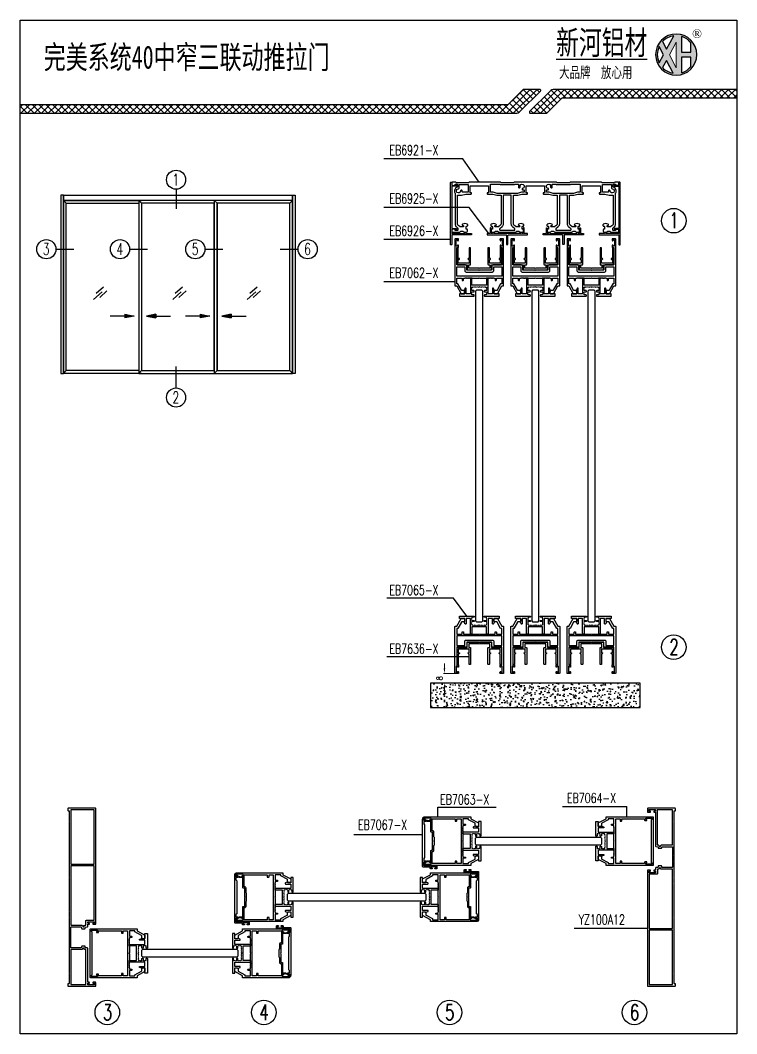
# Model space of a CAD drawing. Header units: millimetres. Extents: x 4423 to 13326, y -1516 to 5738.
# Drawn here: x 8258 to 8846, y 3091 to 3923 of the extents above; entities that cross this region are included whole.
import ezdxf

# ---------------------------------------------------------------- set-up
doc = ezdxf.new("R2010")
doc.units = ezdxf.units.MM
doc.header["$LTSCALE"] = 0.5
for name, color, linetype in [('墙体', 2, 'Continuous'), ('玻璃', 4, 'Continuous'), ('铝型材', 1, 'Continuous')]:
    doc.layers.add(name, color=color, linetype=linetype)
doc.styles.add('CTXT', font='romand.shx', dxfattribs={"width": 0.7, "height": 5})
doc.styles.add('宋体', font='', dxfattribs={"height": 3})
doc.styles.add('汇总标注', font='romand.shx', dxfattribs={"width": 0.7, "height": 5})
doc.styles.get('宋体').set_extended_font_data('SimSun')
doc.dimstyles.new('1汇总比例', dxfattribs={"dimscale": 0, "dimtxt": 5, "dimasz": 4, "dimexe": 0.7, "dimexo": 0.625, "dimgap": 1.5, "dimtad": 1, "dimzin": 9, "dimdsep": 46, "dimtxsty": '汇总标注', "dimcen": 0, "dimclrd": 3, "dimclre": 3, "dimclrt": 2, "dimadec": 1, "dimazin": 2, "dimtfac": 1, "dimtofl": 0, "dimtmove": 0, "dimatfit": 3, "dimfxl": 0, "dimtolj": 1, "dimlwd": 13, "dimlwe": 13, "dimarcsym": 0})
pattern_1 = [(45, (6383.543, 1842.4368), (-2.80633, 2.80633), []), (135, (6383.543, 1842.4368), (-2.80633, -2.80633), [])]

# ---------------------------------------------------------------- blocks, each defined once
blk = doc.blocks.new('*D245')
at = {"layer": 'Defpoints', "color": 0, "ltscale": 0.4, "transparency": 16777216}
for p in [(8616.09, 3386.77), (8605.99, 3378.77), (8616.09, 3378.77)]:
    blk.add_point(p, dxfattribs=at)
at = {"layer": '铝型材', "color": 3, "lineweight": 13, "ltscale": 0.4, "transparency": 16777216}
for p, q in [((8605.99, 3390.77), (8605.99, 3394.77)), ((8615.47, 3386.77), (8605.29, 3386.77)), ((8615.47, 3378.77), (8605.29, 3378.77)), ((8605.99, 3374.77), (8605.99, 3370.77))]:
    blk.add_line(p, q, dxfattribs=at)
at = {"layer": '铝型材', "color": 3, "ltscale": 0.4, "transparency": 16777216}
for points in [[(8605.32, 3390.77), (8606.65, 3390.77), (8605.99, 3386.77)], [(8605.32, 3374.77), (8606.65, 3374.77), (8605.99, 3378.77)]]:
    blk.add_solid(points, dxfattribs=at)
at = {"layer": '铝型材', "color": 2, "ltscale": 0.4, "transparency": 16777216, "insert": (8601.99, 3382.77), "char_height": 5, "attachment_point": 5, "rotation": 90, "style": '汇总标注'}
blk.add_mtext('\\A1;8', dxfattribs=at)
blk = doc.blocks.new('EB6921-X', base_point=(76.42, 47.59))
at = {"layer": '铝型材', "ltscale": 0.4}
for points in [[(40.12, 8.59), (40.12, 7.59, 0.414213), (41.12, 6.59), (42.41, 6.59, 0.213422), (43.15, 6.92, -0.447214), (46.14, 6.92, 0.213422), (46.88, 6.59), (59.96, 6.59, 0.213423), (60.7, 6.92, -0.447214), (63.68, 6.92, 0.213422), (64.43, 6.59), (65.72, 6.59, 0.414213), (66.72, 7.59), (66.72, 8.59, 0.414214), (66.22, 9.09), (65.67, 9.09), (65.67, 11.19, -0.414214), (66.17, 11.69), (66.42, 11.69, 0.414214), (66.92, 12.19), (66.92, 12.81, 0.293253), (66.63, 13.26, 0.218998), (62.7, 13.26, 0.623882), (62.68, 12.36), (63.31, 12.03, -0.785675), (63.08, 11.09), (60.78, 11.09, -0.176328), (60.45, 11.21), (58.88, 12.53, -0.221695), (58.52, 13.29), (58.52, 36.99), (61.94, 36.99), (65.32, 37.99), (69.72, 37.99, 0.414214), (69.92, 38.19), (69.92, 38.79, 0.414214), (69.72, 38.99), (69.02, 38.99, -0.414214), (68.82, 39.19), (68.82, 44.39, -0.414214), (69.02, 44.59), (76.22, 44.59), (76.42, 44.79), (76.62, 44.59), (83.82, 44.59, -0.414214), (84.02, 44.39), (84.02, 39.19, -0.414214), (83.82, 38.99), (83.12, 38.99, 0.414214), (82.92, 38.79), (82.92, 38.19, 0.414214), (83.12, 37.99), (87.52, 37.99), (90.9, 36.99), (94.32, 36.99), (94.32, 13.29, -0.221695), (93.96, 12.53), (92.38, 11.21, -0.176328), (92.06, 11.09), (89.76, 11.09, -0.785675), (89.53, 12.03), (90.16, 12.36, 0.623882), (90.14, 13.26, 0.218998), (86.21, 13.26, 0.293253), (85.92, 12.81), (85.92, 12.19, 0.414214), (86.42, 11.69), (86.67, 11.69, -0.414214), (87.17, 11.19), (87.17, 9.09), (86.62, 9.09, 0.414214), (86.12, 8.59), (86.12, 7.59, 0.414213), (87.12, 6.59), (88.41, 6.59, 0.213422), (89.15, 6.92, -0.447214), (92.14, 6.92, 0.213423), (92.88, 6.59), (105.96, 6.59, 0.213422), (106.7, 6.92, -0.447214), (109.68, 6.92, 0.213422), (110.43, 6.59), (111.72, 6.59, 0.414213), (112.72, 7.59), (112.72, 8.59, 0.414214), (112.22, 9.09), (111.67, 9.09), (111.67, 11.19, -0.414214), (112.17, 11.69), (112.42, 11.69, 0.414214), (112.92, 12.19), (112.92, 12.81, 0.293253), (112.63, 13.26, 0.218998), (108.7, 13.26, 0.623882), (108.68, 12.36), (109.31, 12.03, -0.785675), (109.08, 11.09), (106.78, 11.09, -0.176328), (106.45, 11.21), (104.88, 12.53, -0.221695), (104.52, 13.29), (104.52, 36.99), (107.94, 36.99), (111.32, 37.99), (115.72, 37.99, 0.414214), (115.92, 38.19), (115.92, 38.79, 0.414214), (115.72, 38.99), (115.02, 38.99, -0.414214), (114.82, 39.19), (114.82, 44.39, -0.414214), (115.02, 44.59), (122.22, 44.59), (122.42, 44.79), (122.62, 44.59), (129.82, 44.59, -0.414214), (130.02, 44.39), (130.02, 39.19, -0.414214), (129.82, 38.99), (129.12, 38.99, 0.414214), (128.92, 38.79), (128.92, 38.19, 0.414214), (129.12, 37.99), (133.52, 37.99), (136.9, 36.99), (140.32, 36.99), (140.32, 13.29, -0.221695), (139.96, 12.53), (138.38, 11.21, -0.176328), (138.06, 11.09), (135.76, 11.09, -0.785675), (135.53, 12.03), (136.16, 12.36, 0.623882), (136.14, 13.26, 0.218998), (132.21, 13.26, 0.293253), (131.92, 12.81), (131.92, 12.19, 0.414214), (132.42, 11.69), (132.67, 11.69, -0.414214), (133.17, 11.19), (133.17, 9.09), (132.62, 9.09, 0.414214), (132.12, 8.59), (132.12, 7.59, 0.414213), (133.12, 6.59), (134.41, 6.59, 0.213422), (135.15, 6.92, -0.447214), (138.14, 6.92, 0.213422), (138.88, 6.59), (143.92, 6.59, 0.414214), (144.92, 7.59), (144.92, 8.59, 0.414214), (144.42, 9.09), (142.62, 9.09, 0.414214), (142.32, 8.79), (142.32, 8.39, -0.414214), (142.02, 8.09), (140.42, 8.09, -0.414213), (140.12, 8.39), (140.12, 10.05), (141.25, 11, 0.221695), (142.32, 13.29), (142.32, 38.72, -0.134132), (142.36, 38.88, 0.476687), (140.57, 43.68, -0.321968), (140.37, 43.97), (140.37, 45.79, -0.414213), (140.67, 46.09), (142.02, 46.09, -0.414214), (142.32, 45.79), (142.32, 45.39, 0.414214), (142.62, 45.09), (144.42, 45.09, 0.414214), (144.92, 45.59), (144.92, 47.29, 0.414214), (144.62, 47.59), (141.72, 47.59), (141.47, 47.29), (130.97, 47.29), (130.72, 47.59), (104.92, 47.59), (104.67, 47.29), (94.17, 47.29), (93.92, 47.59), (76.42, 47.59), (58.92, 47.59), (58.67, 47.29), (48.17, 47.29), (47.92, 47.59), (22.12, 47.59), (21.87, 47.29), (11.37, 47.29), (11.12, 47.59), (8.22, 47.59, 0.414214), (7.92, 47.29), (7.92, 45.59, 0.414214), (8.42, 45.09), (10.22, 45.09, 0.414214), (10.52, 45.39), (10.52, 45.79, -0.414214), (10.82, 46.09), (12.17, 46.09, -0.414213), (12.47, 45.79), (12.47, 43.97, -0.321968), (12.27, 43.68, 0.476687), (10.48, 38.88, -0.134132), (10.52, 38.72), (10.52, 13.29, 0.221695), (11.59, 11), (12.72, 10.05), (12.72, 8.39, -0.414213), (12.42, 8.09), (10.82, 8.09, -0.414214), (10.52, 8.39), (10.52, 8.79, 0.414214), (10.22, 9.09), (8.42, 9.09, 0.414214), (7.92, 8.59), (7.92, 7.59, 0.414214), (8.92, 6.59), (13.96, 6.59, 0.213422), (14.7, 6.92, -0.447214), (17.68, 6.92, 0.213422), (18.43, 6.59), (19.72, 6.59, 0.414213), (20.72, 7.59), (20.72, 8.59, 0.414214), (20.22, 9.09), (19.67, 9.09), (19.67, 11.19, -0.414214), (20.17, 11.69), (20.42, 11.69, 0.414214), (20.92, 12.19), (20.92, 12.81, 0.293253), (20.63, 13.26, 0.218998), (16.7, 13.26, 0.623882), (16.68, 12.36), (17.31, 12.03, -0.785675), (17.08, 11.09), (14.78, 11.09, -0.176328), (14.45, 11.21), (12.88, 12.53, -0.221695), (12.52, 13.29), (12.52, 36.99), (15.94, 36.99), (19.32, 37.99), (23.72, 37.99, 0.414214), (23.92, 38.19), (23.92, 38.79, 0.414214), (23.72, 38.99), (23.02, 38.99, -0.414214), (22.82, 39.19), (22.82, 44.39, -0.414214), (23.02, 44.59), (30.22, 44.59), (30.42, 44.79), (30.62, 44.59), (37.82, 44.59, -0.414214), (38.02, 44.39), (38.02, 39.19, -0.414214), (37.82, 38.99), (37.12, 38.99, 0.414214), (36.92, 38.79), (36.92, 38.19, 0.414214), (37.12, 37.99), (41.52, 37.99), (44.9, 36.99), (48.32, 36.99), (48.32, 13.29, -0.221695), (47.96, 12.53), (46.38, 11.21, -0.176328), (46.06, 11.09), (43.76, 11.09, -0.785675), (43.53, 12.03), (44.16, 12.36, 0.623882), (44.14, 13.26, 0.218998), (40.21, 13.26, 0.293253), (39.92, 12.81), (39.92, 12.19, 0.414214), (40.42, 11.69), (40.67, 11.69, -0.414214), (41.17, 11.19), (41.17, 9.09), (40.62, 9.09, 0.414214)], [(16.82, 39.49, -0.461866), (16.33, 40.07, 0.056148), (16.36, 40.75, 0.473273), (15.74, 41.2), (15.44, 41.12, 0.350001), (15.07, 40.62, -2.549107), (13.39, 42.3, 0.350001), (13.89, 42.67), (13.95, 42.92, 0.065543), (13.97, 43.05), (13.97, 45.79), (21.32, 45.79), (21.32, 39.49)], [(66.64, 41.48, -0.523991), (67.32, 41.02), (67.32, 39.49), (65.1, 39.49), (61.72, 38.49), (45.12, 38.49), (41.74, 39.49), (39.52, 39.49), (39.52, 46.09), (47.22, 46.09), (47.47, 45.79), (59.37, 45.79), (59.62, 46.09), (62.25, 46.09, -0.523991), (62.71, 45.41, 0.173219), (62.68, 43.36, 0.473273), (63.4, 43.09), (63.67, 43.24, 0.350001), (63.9, 43.82, -2.549107), (65.96, 42.63, 0.350001), (65.57, 42.15), (65.57, 41.84, 0.473273), (66.17, 41.35, 0.04064)], [(90.12, 45.41, -0.523991), (90.59, 46.09), (93.22, 46.09), (93.47, 45.79), (105.37, 45.79), (105.62, 46.09), (113.32, 46.09), (113.32, 39.49), (111.1, 39.49), (107.72, 38.49), (91.12, 38.49), (87.74, 39.49), (85.52, 39.49), (85.52, 41.02, -0.523991), (86.2, 41.48, 0.04064), (86.67, 41.35, 0.473273), (87.27, 41.84), (87.27, 42.15, 0.350001), (86.88, 42.63, -2.549107), (88.94, 43.82, 0.350001), (89.17, 43.24), (89.44, 43.09, 0.473273), (90.16, 43.36, 0.173219)], [(139.45, 42.3, -2.549107), (137.77, 40.62, 0.350001), (137.4, 41.12), (137.1, 41.2, 0.473273), (136.47, 40.75, 0.056148), (136.51, 40.07, -0.461866), (136.01, 39.49), (131.52, 39.49), (131.52, 45.79), (138.87, 45.79), (138.87, 43.05, 0.065543), (138.88, 42.92), (138.95, 42.67, 0.350001)], [(47.42, 8.39), (59.42, 8.39, 0.414214), (59.72, 8.69), (59.72, 9.33, 0.221695), (59.61, 9.56), (57.72, 11.15, -0.221695), (56.72, 13.29), (56.72, 36.69, 0.414214), (56.42, 36.99), (50.42, 36.99, 0.414214), (50.12, 36.69), (50.12, 13.29, -0.221695), (49.12, 11.15), (47.23, 9.56, 0.221695), (47.12, 9.33), (47.12, 8.69, 0.414213)], [(93.42, 8.39), (105.42, 8.39, 0.414213), (105.72, 8.69), (105.72, 9.33, 0.221695), (105.61, 9.56), (103.72, 11.15, -0.221695), (102.72, 13.29), (102.72, 36.69, 0.414214), (102.42, 36.99), (96.42, 36.99, 0.414214), (96.12, 36.69), (96.12, 13.29, -0.221695), (95.12, 11.15), (93.23, 9.56, 0.221695), (93.12, 9.33), (93.12, 8.69, 0.414214)]]:
    blk.add_lwpolyline(points, format="xyb", close=True, dxfattribs=at)
blk = doc.blocks.new('EB6925-X', base_point=(25.52, 10.27))
at = {"layer": '铝型材', "ltscale": 0.4}
blk.add_lwpolyline([(11.57, 14.76), (11.57, 10.27), (9.22, 10.27, 0.414214), (8.92, 9.97), (8.92, 9.47, 0.414214), (9.22, 9.17), (24.47, 9.17, -0.414214), (24.97, 8.67), (24.97, 1.42, 0.414214), (25.27, 1.12), (25.77, 1.12, 0.414214), (26.07, 1.42), (26.07, 8.67, -0.414214), (26.57, 9.17), (41.82, 9.17, 0.414214), (42.12, 9.47), (42.12, 9.97, 0.414214), (41.82, 10.27), (39.47, 10.27), (39.47, 14.76, 0.845764), (38.89, 14.86), (38.64, 14.13, 0.359562), (38.77, 13.78), (38.87, 13.72), (38.87, 10.27), (37.59, 10.27), (37.59, 10.87, 0.414214), (37.29, 11.17), (36.89, 11.17, 0.414214), (36.59, 10.87), (36.59, 10.27), (14.45, 10.27), (14.45, 10.87, 0.414214), (14.15, 11.17), (13.75, 11.17, 0.414214), (13.45, 10.87), (13.45, 10.27), (12.17, 10.27), (12.17, 13.72), (12.27, 13.78, 0.359562), (12.4, 14.13), (12.15, 14.86, 0.845764)], format="xyb", close=True, dxfattribs=at)
blk = doc.blocks.new('EB6926-X', base_point=(27.81, 24.81))
at = {"layer": '铝型材', "ltscale": 0.4}
blk.add_lwpolyline([(57.06, 19.91), (57.36, 20.49, 0.327623), (57.31, 20.84), (57.19, 20.96, -0.198912), (57.1, 21.17), (57.1, 23.41, -0.414214), (57.4, 23.71), (60.49, 23.71, -0.416772), (60.79, 23.41), (60.7, 13.01), (60.2, 13.01, 0.41166), (59.9, 12.71), (59.9, 12.31, 0.416772), (60.2, 12.01), (60.69, 12.01), (60.65, 7.82, 0.414214), (60.95, 7.51), (61.46, 7.51, 0.398502), (61.75, 7.81), (61.89, 23.41, -0.41166), (62.19, 23.71), (69.7, 23.71, 0.414214), (70, 24.01), (70, 24.51, 0.414214), (69.7, 24.81), (19, 24.81, 0.414214), (18.7, 24.51), (18.7, 24.01, 0.414214), (19, 23.71), (21, 23.71, -0.414214), (21.3, 23.41), (21.3, 21.17, -0.198912), (21.21, 20.96), (21.09, 20.84, 0.327623), (21.03, 20.49), (21.33, 19.91, 0.784383), (21.9, 20.05), (21.9, 23.41, -0.414214), (22.2, 23.71), (56.2, 23.71, -0.414214), (56.5, 23.41), (56.5, 20.05, 0.784383)], format="xyb", close=True, dxfattribs=at)
blk = doc.blocks.new('EB7062-X', base_point=(41.11, 27.62))
at = {"layer": '铝型材', "ltscale": 0.4}
for points in [[(25.11, 39.62), (26.01, 40.14), (26.01, 42.06, -0.277421), (26.17, 42.32), (31.51, 45.16), (31.51, 46.02), (36.11, 46.02), (36.11, 41.62), (34.41, 41.62, 0.414214), (34.11, 41.32), (34.11, 40.92, 0.414214), (34.41, 40.62), (36.11, 40.62), (36.11, 39.64, 0.267949), (36.26, 39.38, -0.57735), (36.26, 38.86, 0.57735), (36.26, 38.34, -0.57735), (36.26, 37.82, 0.57735), (36.26, 37.3, -0.57735), (36.26, 36.78, 0.57735), (36.26, 36.26, -0.57735), (36.26, 35.74, 0.57735), (36.26, 35.22, -0.57735), (36.26, 34.7, 0.57735), (36.26, 34.18, -0.57735), (36.26, 33.66, 0.267949), (36.11, 33.4), (36.11, 27.92), (36.41, 27.62), (36.11, 27.32), (36.11, 21.83, 0.267949), (36.26, 21.57, -0.57735), (36.26, 21.05, 0.57735), (36.26, 20.53, -0.57735), (36.26, 20.01, 0.57735), (36.26, 19.49, -0.57735), (36.26, 18.97, 0.57735), (36.26, 18.46, -0.57735), (36.26, 17.94, 0.57735), (36.26, 17.42, -0.57735), (36.26, 16.9, 0.57735), (36.26, 16.38, -0.57735), (36.26, 15.86, 0.267949), (36.11, 15.6), (36.11, 14.62), (34.41, 14.62, 0.414214), (34.11, 14.32), (34.11, 13.92, 0.414214), (34.41, 13.62), (36.11, 13.62), (36.11, 9.22), (31.51, 9.22), (31.51, 10.07), (26.17, 12.91, -0.277421), (26.01, 13.17), (26.01, 15.1), (25.11, 15.62), (23.61, 15.62, 0.414214), (23.31, 15.32), (23.31, 12.62), (29.71, 9.22), (29.71, 7.92, 0.414214), (30.01, 7.62), (68.01, 7.62, 0.414214), (68.31, 7.92), (68.31, 10.32, 0.414214), (68.01, 10.62), (67.5, 10.62, 0.196262), (66.8, 10.33, 0.671875), (67.01, 9.82), (67.51, 9.82), (67.51, 8.72), (62.31, 8.72), (62.31, 9.82), (62.91, 9.82, 0.414214), (63.21, 10.12), (63.21, 10.31, 0.414214), (62.91, 10.61), (61.61, 10.61, 0.414214), (61.31, 10.31), (61.31, 9.22), (46.91, 9.22), (46.91, 16.37, 0.414214), (45.91, 17.37), (43.01, 17.37, -0.414214), (42.71, 17.67), (42.71, 27.32), (42.41, 27.62), (42.71, 27.92), (42.71, 37.87), (45.91, 37.87, 0.414214), (46.91, 38.87), (46.91, 46.02), (61.31, 46.02), (61.31, 44.92, 0.414214), (61.61, 44.62), (62.91, 44.62, 0.414214), (63.21, 44.92), (63.21, 45.12, 0.414214), (62.91, 45.42), (62.31, 45.42), (62.31, 46.52), (67.51, 46.52), (67.51, 45.42), (67.01, 45.42, 0.671875), (66.8, 44.9, 0.196262), (67.5, 44.62), (68.01, 44.62, 0.414214), (68.31, 44.92), (68.31, 47.32, 0.414214), (68.01, 47.62), (30.01, 47.62, 0.414214), (29.71, 47.32), (29.71, 46.02), (23.31, 42.62), (23.31, 39.92, 0.414214), (23.61, 39.62)], [(41.11, 38.47), (41.11, 16.77, 0.414214), (42.11, 15.77), (45.31, 15.77), (45.31, 9.22), (37.61, 9.22), (37.61, 46.02), (45.31, 46.02), (45.31, 39.47), (42.11, 39.47, 0.414214)]]:
    blk.add_lwpolyline(points, format="xyb", close=True, dxfattribs=at)
blk = doc.blocks.new('EB7636-X', base_point=(34.14, 4.78))
at = {"layer": '铝型材', "ltscale": 0.4}
blk.add_lwpolyline([(25.84, 22.68), (25.84, 14.18), (25.24, 14.18, 1), (25.24, 13.38), (25.84, 13.38), (25.84, 10.38), (16.94, 10.38), (16.94, 13.38), (17.54, 13.38, 1), (17.54, 14.18), (16.94, 14.18), (16.94, 22.68, 0.414214), (16.64, 22.98), (16.24, 22.98, 0.414214), (15.94, 22.68), (15.94, 9.28, 0.414214), (16.24, 8.98), (24.09, 8.98), (24.09, 5.08, 0.414214), (24.39, 4.78), (43.89, 4.78, 0.414214), (44.19, 5.08), (44.19, 8.98), (52.04, 8.98, 0.414214), (52.34, 9.28), (52.34, 22.68, 0.414214), (52.04, 22.98), (51.64, 22.98, 0.414214), (51.34, 22.68), (51.34, 14.18), (50.74, 14.18, 1), (50.74, 13.38), (51.34, 13.38), (51.34, 10.38), (42.44, 10.38), (42.44, 13.38), (43.04, 13.38, 1), (43.04, 14.18), (42.44, 14.18), (42.44, 22.68, 0.414214), (42.14, 22.98), (41.54, 22.98, 0.414214), (41.24, 22.68), (41.24, 9.38, 0.414214), (41.54, 9.08), (42.79, 9.08), (42.79, 6.18), (34.44, 6.18), (34.14, 5.88), (33.84, 6.18), (25.49, 6.18), (25.49, 9.08), (26.74, 9.08, 0.414214), (27.04, 9.38), (27.04, 22.68, 0.414214), (26.74, 22.98), (26.14, 22.98, 0.414214)], format="xyb", close=True, dxfattribs=at)
blk = doc.blocks.new('EB7065-X', base_point=(32.51, 9.86))
at = {"layer": '铝型材', "ltscale": 0.4}
blk.add_lwpolyline([(20.66, 16.76), (16.26, 16.76), (16.26, 18.76), (28.11, 18.76, -0.414214), (28.41, 18.46), (28.41, 18.06, -0.414214), (28.11, 17.76), (26.51, 17.76), (26.51, 17.16), (26.21, 16.86), (26.51, 16.56), (26.21, 16.26), (26.51, 15.96), (26.21, 15.66), (26.61, 15.26), (28.11, 15.26, -0.414214), (28.41, 14.96), (28.41, 14.56, -0.414214), (28.11, 14.26), (26.61, 14.26), (26.21, 13.86), (26.51, 13.56), (26.21, 13.26), (26.51, 12.96), (26.21, 12.66), (26.51, 12.36), (26.21, 12.06), (26.51, 11.76), (26.51, 11.46), (27.21, 11.46), (27.51, 11.16), (27.81, 11.46), (28.11, 11.16), (28.41, 11.46), (28.71, 11.16), (29.01, 11.46), (29.31, 11.16), (29.61, 11.46), (29.91, 11.16), (30.21, 11.46), (30.51, 11.16), (30.81, 11.46), (31.11, 11.16), (31.41, 11.46), (31.71, 11.16), (32.01, 11.46), (32.51, 10.96), (33.01, 11.46), (33.31, 11.16), (33.61, 11.46), (33.91, 11.16), (34.21, 11.46), (34.51, 11.16), (34.81, 11.46), (35.11, 11.16), (35.41, 11.46), (35.71, 11.16), (36.01, 11.46), (36.31, 11.16), (36.61, 11.46), (36.91, 11.16), (37.21, 11.46), (37.51, 11.16), (37.81, 11.46), (38.51, 11.46), (38.51, 11.76), (38.81, 12.06), (38.51, 12.36), (38.81, 12.66), (38.51, 12.96), (38.81, 13.26), (38.51, 13.56), (38.81, 13.86), (38.41, 14.26), (36.91, 14.26, -0.414214), (36.61, 14.56), (36.61, 14.96, -0.414214), (36.91, 15.26), (38.41, 15.26), (38.41, 15.26), (38.81, 15.66), (38.51, 15.96), (38.81, 16.26), (38.51, 16.56), (38.81, 16.86), (38.51, 17.16), (38.51, 17.76), (36.91, 17.76, -0.414214), (36.61, 18.06), (36.61, 18.46, -0.414214), (36.91, 18.76), (48.76, 18.76), (48.76, 16.76), (44.36, 16.76), (44.36, 14.72), (44.72, 14.09, -0.221695), (44.75, 13.84), (44.24, 12.46, -0.315299), (43.96, 12.26), (43.66, 12.26, -0.414214), (43.36, 12.56), (43.36, 16.76), (39.81, 16.76), (39.81, 4.26, -0.414214), (39.51, 3.96), (38.81, 3.96, -0.414214), (38.51, 4.26), (38.51, 9.86), (26.51, 9.86), (26.51, 4.26, -0.414214), (26.21, 3.96), (25.51, 3.96, -0.414214), (25.21, 4.26), (25.21, 16.76), (21.66, 16.76), (21.66, 12.56, -0.414214), (21.36, 12.26), (21.07, 12.26, -0.315299), (20.79, 12.46), (20.28, 13.84, -0.221695), (20.3, 14.09), (20.66, 14.72)], format="xyb", close=True, dxfattribs=at)
blk = doc.blocks.new('YZ100A12', base_point=(7.7, 14.99))
at = {"layer": '铝型材', "ltscale": 0.4}
for points in [[(7.7, 28.21, -0.413773), (8, 28.51), (10.6, 28.51, -0.414214), (10.9, 28.21), (10.9, 26.21, -0.414214), (10.6, 25.91), (10.4, 25.91, -0.414214), (10.1, 26.21), (10.1, 27.31), (8.8, 27.31), (8.8, 21.81), (10.1, 21.81), (10.1, 22.91, -0.414214), (10.4, 23.21), (10.6, 23.21, -0.414214), (10.9, 22.91), (10.9, 21.81), (38.78, 21.81, -0.388879), (39.08, 21.54), (39.21, 20.09, 0.388879), (39.5, 19.81), (40.2, 19.81, -0.414214), (40.5, 19.51), (40.5, 17.11, -0.414214), (40.2, 16.81), (39.81, 16.81, 0.131652), (39.66, 16.77), (39.35, 16.6, 0.267949), (39.2, 16.34), (39.2, 8.31, 0.414214), (39.5, 8.01), (46.4, 8.01), (46.7, 7.71), (47, 8.01), (56.01, 8.01, 0.414214), (56.31, 8.31), (56.31, 16.34, 0.267949), (56.16, 16.6), (55.85, 16.77, 0.131652), (55.7, 16.81), (55.2, 16.81, -0.414214), (54.9, 17.11), (54.9, 19.51, -0.414214), (55.2, 19.81), (55.9, 19.81, 0.388879), (56.2, 20.09), (56.33, 21.54, -0.388879), (56.63, 21.81), (58.5, 21.81), (58.5, 22.91, -0.414214), (58.8, 23.21), (59, 23.21, -0.414214), (59.3, 22.91), (59.3, 21.81), (60.6, 21.81), (60.6, 27.31), (59.3, 27.31), (59.3, 26.21, -0.414214), (59, 25.91), (58.8, 25.91, -0.414214), (58.5, 26.21), (58.5, 28.21, -0.414214), (58.8, 28.51), (153.4, 28.51, -0.414214), (153.7, 28.21), (153.7, 6.01, -0.414214), (153.2, 5.51), (152, 5.51, -0.414214), (151.7, 5.81), (151.7, 6.21, 0.414214), (151.4, 6.51), (143.4, 6.51), (143.1, 6.81), (142.8, 6.51), (97.4, 6.51), (97.1, 6.81), (96.8, 6.51), (69.4, 6.51), (69.1, 6.81), (68.8, 6.51), (64.6, 6.51), (64.3, 6.81), (64, 6.51), (51.4, 6.51), (51.1, 6.81), (50.8, 6.51), (18.6, 6.51), (18.3, 6.81), (18, 6.51), (10, 6.51, 0.414262), (9.7, 6.21), (9.7, 5.81, -0.414214), (9.4, 5.51), (8.2, 5.51, -0.414214), (7.7, 6.01)], [(57.81, 7.91, -0.414214), (57.71, 8.01), (57.71, 17.03, 0.267949), (57.46, 17.46), (56.59, 17.97, -0.57735), (56.59, 18.66), (57.46, 19.16, 0.267949), (57.71, 19.59), (57.71, 20.21, -0.414214), (57.81, 20.31), (61.3, 20.31, 0.414214), (61.8, 20.81), (61.8, 27.11), (106.4, 27.11), (106.4, 7.91)], [(37.6, 20.41, -0.414214), (37.8, 20.21), (37.8, 19.59, 0.267949), (38, 19.25), (38.87, 18.74, -0.57735), (38.87, 17.88), (38, 17.38, 0.267949), (37.8, 17.03), (37.8, 8.11, -0.414214), (37.6, 7.91), (9.1, 7.91), (9.1, 20.41)]]:
    blk.add_lwpolyline(points, format="xyb", close=True, dxfattribs=at)
blk.add_lwpolyline([(107.8, 7.91), (107.8, 27.11), (152.3, 27.11), (152.3, 7.91)], close=True, dxfattribs=at)
blk = doc.blocks.new('EB7064-X', base_point=(60.92, 27.87))
at = {"layer": '铝型材', "ltscale": 0.4}
for points in [[(28.87, 37.56, -0.57735), (28.87, 37.04, 0.57735), (28.87, 36.52, -0.57735), (28.87, 36, 0.57735), (28.87, 35.48, -0.57735), (28.87, 34.96, 0.57735), (28.87, 34.44, -0.57735), (28.87, 33.92, 0.267949), (28.72, 33.66), (28.72, 28.17), (29.02, 27.87), (28.72, 27.57), (28.72, 22.09, 0.267949), (28.87, 21.83, -0.57735), (28.87, 21.31, 0.57735), (28.87, 20.79, -0.57735), (28.87, 20.27, 0.57735), (28.87, 19.75, -0.57735), (28.87, 19.23, 0.57735), (28.87, 18.71, -0.57735), (28.87, 18.19, 0.57735), (28.87, 17.67, -0.57735), (28.87, 17.15, 0.57735), (28.87, 16.63, -0.57735), (28.87, 16.11, 0.267949), (28.72, 15.86), (28.72, 14.87), (27.02, 14.87, 0.414214), (26.72, 14.57), (26.72, 14.17, 0.414214), (27.02, 13.87), (28.72, 13.87), (28.72, 9.47), (24.12, 9.47), (24.12, 10.33), (18.78, 13.17, -0.277421), (18.62, 13.43), (18.62, 15.36), (17.72, 15.87), (16.22, 15.87, 0.414214), (15.92, 15.57), (15.92, 12.87), (22.32, 9.47), (22.32, 7.87), (60.62, 7.87, 0.414214), (60.92, 8.17), (60.92, 47.57, 0.414214), (60.62, 47.87), (22.32, 47.87), (22.32, 46.27), (15.92, 42.87), (15.92, 40.17, 0.414214), (16.22, 39.87), (17.72, 39.87), (18.62, 40.39), (18.62, 42.32, -0.277421), (18.78, 42.58), (24.12, 45.42), (24.12, 46.27), (28.72, 46.27), (28.72, 41.87), (27.02, 41.87, 0.414214), (26.72, 41.57), (26.72, 41.17, 0.414214), (27.02, 40.87), (28.72, 40.87), (28.72, 39.89, 0.267949), (28.87, 39.63, -0.57735), (28.87, 39.11, 0.57735), (28.87, 38.6, -0.57735), (28.87, 38.08, 0.57735)], [(53.92, 46.27), (35.22, 46.27), (35.22, 44.67, -0.414214), (34.92, 44.37), (34.02, 44.37, -0.414214), (33.72, 44.67), (33.72, 46.27), (30.22, 46.27), (30.22, 9.47), (33.72, 9.47), (33.72, 11.07, -0.414214), (34.02, 11.37), (34.92, 11.37, -0.414214), (35.22, 11.07), (35.22, 9.47), (53.92, 9.47), (53.92, 10.57, -0.414214), (54.22, 10.87), (55.52, 10.87, -0.414214), (55.82, 10.57), (55.82, 10.37, -0.414214), (55.52, 10.07), (54.92, 10.07), (54.92, 8.97), (60.12, 8.97), (60.12, 10.07), (59.62, 10.07, -0.414214), (59.32, 10.37), (59.32, 45.37, -0.414214), (59.62, 45.67), (60.12, 45.67), (60.12, 46.77), (54.92, 46.77), (54.92, 45.67), (55.52, 45.67, -0.414214), (55.82, 45.37), (55.82, 45.18, -0.414214), (55.52, 44.88), (54.22, 44.88, -0.414214), (53.92, 45.18)]]:
    blk.add_lwpolyline(points, format="xyb", close=True, dxfattribs=at)
blk = doc.blocks.new('EB7063-X', base_point=(52.46, 28.6))
at = {"layer": '铝型材', "ltscale": 0.4}
for points in [[(16.86, 16.6), (17.76, 16.08), (17.76, 14.16, 0.277421), (17.92, 13.89), (23.26, 11.05), (23.26, 10.2), (27.86, 10.2), (27.86, 14.6), (26.16, 14.6, -0.414214), (25.86, 14.9), (25.86, 15.3, -0.414214), (26.16, 15.6), (27.86, 15.6), (27.86, 16.58, -0.267949), (28.01, 16.84, 0.57735), (28.01, 17.36, -0.57735), (28.01, 17.88, 0.57735), (28.01, 18.4, -0.57735), (28.01, 18.92, 0.57735), (28.01, 19.44, -0.57735), (28.01, 19.96, 0.57735), (28.01, 20.47, -0.57735), (28.01, 20.99, 0.57735), (28.01, 21.51, -0.57735), (28.01, 22.03, 0.57735), (28.01, 22.55, -0.267949), (27.86, 22.81), (27.86, 28.3), (28.16, 28.6), (27.86, 28.9), (27.86, 34.38, -0.267949), (28.01, 34.64, 0.57735), (28.01, 35.16, -0.57735), (28.01, 35.68, 0.57735), (28.01, 36.2, -0.57735), (28.01, 36.72, 0.57735), (28.01, 37.24, -0.57735), (28.01, 37.76, 0.57735), (28.01, 38.28, -0.57735), (28.01, 38.8, 0.57735), (28.01, 39.32, -0.57735), (28.01, 39.84, 0.57735), (28.01, 40.36, -0.267949), (27.86, 40.62), (27.86, 41.6), (26.16, 41.6, -0.414214), (25.86, 41.9), (25.86, 42.3, -0.414214), (26.16, 42.6), (27.86, 42.6), (27.86, 47), (23.26, 47), (23.26, 46.14), (17.92, 43.3, 0.277421), (17.76, 43.04), (17.76, 41.12), (16.86, 40.6), (15.36, 40.6, -0.414214), (15.06, 40.9), (15.06, 43.6), (21.46, 47), (21.46, 48.6), (59.76, 48.6, -0.414214), (60.06, 48.3), (60.06, 45.9, -0.414214), (59.76, 45.6), (59.25, 45.6, -0.196262), (58.55, 45.88, -0.671875), (58.76, 46.4), (59.26, 46.4), (59.26, 47.5), (54.06, 47.5), (54.06, 46.4), (54.66, 46.4, -0.414214), (54.96, 46.1), (54.96, 45.9, -0.414214), (54.66, 45.6), (54.26, 45.6), (54.26, 36.4, -0.414214), (53.96, 36.1), (53.06, 36.1, 0.414214), (52.76, 35.8), (52.76, 28.9), (52.46, 28.6), (52.76, 28.3), (52.76, 21.4, 0.414214), (53.06, 21.1), (53.96, 21.1, -0.414214), (54.26, 20.8), (54.26, 11.59), (54.66, 11.59, -0.414214), (54.96, 11.29), (54.96, 11.1, -0.414214), (54.66, 10.8), (54.06, 10.8), (54.06, 9.7), (59.26, 9.7), (59.26, 10.8), (58.76, 10.8, -0.671875), (58.55, 11.31, -0.196262), (59.25, 11.6), (59.76, 11.6, -0.414214), (60.06, 11.3), (60.06, 8.9, -0.414214), (59.76, 8.6), (21.46, 8.6), (21.46, 10.2), (15.06, 13.6), (15.06, 16.3, -0.414214), (15.36, 16.6)], [(33.16, 45.1), (34.06, 45.1, 0.414214), (34.36, 45.4), (34.36, 47), (53.26, 47), (53.26, 37.1), (52.76, 37.1, 0.414214), (51.76, 36.1), (51.76, 32.1), (51.26, 31.6), (51.26, 25.6), (51.76, 25.1), (51.76, 21.1, 0.414214), (52.76, 20.1), (53.26, 20.1), (53.26, 10.2), (34.36, 10.2), (34.36, 11.8, 0.414214), (34.06, 12.1), (33.16, 12.1, 0.414214), (32.86, 11.8), (32.86, 10.2), (29.36, 10.2), (29.36, 47), (32.86, 47), (32.86, 45.4, 0.414214)]]:
    blk.add_lwpolyline(points, format="xyb", close=True, dxfattribs=at)
blk = doc.blocks.new('EB7067-X', base_point=(35.01, 3.6))
at = {"layer": '铝型材', "ltscale": 0.4}
blk.add_lwpolyline([(18.75, 5.82, 0.471405), (18.75, 4.59, -0.223888), (18.86, 4.35), (18.86, 2.9), (20.81, 2.9), (21.51, 3.6), (48.51, 3.6), (49.21, 2.9), (51.16, 2.9), (51.16, 4.35, -0.191401), (51.24, 4.55, 0.39736), (51.24, 5.65, -0.191401), (51.16, 5.86), (51.16, 8.3, -0.414214), (51.46, 8.6), (51.56, 8.6, -0.414214), (51.86, 8.3), (51.86, 6, -0.333333), (51.86, 4.2), (51.86, 2.9), (55.31, 2.9), (55.31, 13.4, -0.414214), (55.61, 13.7), (57.41, 13.7, -0.414214), (57.71, 13.4), (57.71, 12.4, -0.414214), (57.41, 12.1), (57.31, 12.1, -0.414214), (57.01, 12.4), (57.01, 12.9), (56.01, 12.9), (56.01, 9.1), (57.01, 9.1), (57.01, 9.6, -0.414214), (57.31, 9.9), (57.41, 9.9, -0.414214), (57.71, 9.6), (57.71, 8.6, -0.414214), (57.41, 8.3), (56.21, 8.3), (56.21, 2.3, -0.414214), (55.91, 2), (17.11, 2, -0.152896), (15.4, 2.54, -0.734762), (15.51, 2.9), (18.16, 2.9), (18.16, 4.18, -0.392232), (18.16, 6.22), (18.16, 8.3, -0.414214), (18.46, 8.6), (18.56, 8.6, -0.414214), (18.86, 8.3), (18.86, 6.05, -0.223888), (18.75, 5.82)], format="xyb", dxfattribs=at)

msp = doc.modelspace()

# ---------------------------------------------------------------- hatches: boundary and pattern name
at = {"layer": '墙体', "ltscale": 0.4}
h = msp.add_hatch(dxfattribs=at)
h.set_pattern_fill('AR-CONC', color=256, scale=0.05, style=0)
h.set_pattern_definition([(50, (3526.551, 686.656), (9.109233, -0.796954), [0.9525, -10.4775]), (355, (3526.551, 686.656), (-1.762141, 9.552832), [0.762, -8.382]), (100.451, (3527.31, 686.589), (7.347125, 8.755834), [0.8095, -8.9045]), (46.1842, (3526.551, 689.196), (13.553952, -2.102116), [1.42875, -15.71625]), (96.6356, (3527.68, 689.02), (11.870212, 12.371278), [1.21425, -13.35675]), (351.184, (3526.551, 689.196), (11.87023, 12.371256), [1.143, -12.573]), (21, (3527.821, 688.561), (7.580744, -5.113276), [0.9525, -10.4775]), (326, (3527.821, 688.561), (3.090101, 9.209398), [0.762, -8.382]), (71.4514, (3528.453, 688.135), (10.670825, 4.096143), [0.8095, -8.9045]), (37.5, (3526.551, 686.6557), (0.1544302, 4.227752), [0, -8.2804, 0, -8.509, 0, -8.41375]), (7.5, (3526.551, 686.6557), (3.340983, 5.0090287), [0, -4.8514, 0, -8.0899, 0, -3.20675]), (327.5, (3523.7188, 686.6557), (6.7795298, -0.2864372), [0, -3.175, 0, -9.906, 0, -13.1445]), (317.5, (3522.449, 686.656), (7.406459, 1.2713246), [0, -4.1275, 0, -6.5786, 0, -9.3345])])
h.paths.add_polyline_path([(8766.5915, 3378.77), (8594.5915, 3378.77), (8594.5915, 3358.77), (8766.5915, 3358.77)])
at = {"layer": '铝型材', "ltscale": 0.4}
h = msp.add_hatch(color=256, dxfattribs=at)
h.paths.add_polyline_path([(8796.1983, 3904.7079), (8796.1983, 3883.5961), (8790.6077, 3894.3295)], flags=16)
edge = h.paths.add_edge_path(flags=16)
edge.add_line((8808.3138, 3892.3621), (8800.4738, 3892.3621))
edge.add_line((8800.4738, 3892.3621), (8800.4738, 3879.5773))
edge.add_arc((8796.1983, 3894.496), 15.5193, 285.9918131, 321.3226415)
edge.add_line((8808.3138, 3884.7974), (8808.3138, 3892.3621))
edge = h.paths.add_edge_path(flags=16)
edge.add_line((8808.3138, 3896.6299), (8808.3138, 3904.1945))
edge.add_arc((8796.1983, 3894.496), 15.5193, 38.6773585, 74.0081869)
edge.add_line((8800.4738, 3909.4147), (8800.4738, 3896.6299))
edge.add_line((8800.4738, 3896.6299), (8808.3138, 3896.6299))
edge = h.paths.add_edge_path(flags=16)
edge.add_line((8784.9513, 3905.1896), (8788.2247, 3898.9048))
edge.add_line((8788.2247, 3898.9048), (8794.1354, 3909.8776))
edge.add_arc((8796.1983, 3894.496), 15.5193, 97.6385734, 136.4447587)
edge = h.paths.add_edge_path(flags=16)
edge.add_line((8782.219, 3887.7558), (8785.7782, 3894.3631))
edge.add_line((8785.7782, 3894.3631), (8782.2091, 3901.2156))
edge.add_arc((8796.1983, 3894.496), 15.5193, 154.3429743, 180)
edge.add_arc((8796.1983, 3894.496), 15.5193, 180, 205.7413115)
edge = h.paths.add_edge_path(flags=16)
edge.add_line((8793.6856, 3879.1814), (8788.1613, 3889.7879))
edge.add_line((8788.1613, 3889.7879), (8784.9422, 3883.8119))
edge.add_arc((8796.1983, 3894.496), 15.5193, 223.5065419, 260.6825205)
edge = h.paths.add_edge_path()
edge.add_arc((8796.1983, 3894.496), 16.9053, 180, 360)
edge.add_arc((8796.1983, 3894.496), 16.9053, 0, 180)
at = {"layer": '铝型材'}
h = msp.add_hatch(dxfattribs=at)
h.set_pattern_fill('NET', color=1, scale=1.25, angle=45, style=0)
h.set_pattern_definition(pattern_1)
h.paths.add_polyline_path([(8684.7941, 3864.4875, 0.66817864), (8684.2001, 3865.9214), (8670.5472, 3865.9214), (8657.9472, 3853.3214), (8257.8821, 3853.3214), (8257.8821, 3846.3214), (8664.3084, 3846.3214, 0.19891237), (8668.2682, 3847.9616)])
h = msp.add_hatch(dxfattribs=at)
h.set_pattern_fill('NET', color=3, scale=1.25, angle=45, style=0)
h.set_pattern_definition(pattern_1)
h.paths.add_polyline_path([(8675.9024, 3847.7554, 0.66817864), (8676.4964, 3846.3214), (8690.1492, 3846.3214), (8702.7492, 3858.9214), (8845.8821, 3858.9214), (8845.8821, 3865.9214), (8696.388, 3865.9214, 0.19891237), (8692.4282, 3864.2812)])
h = msp.add_hatch(color=1, dxfattribs=at)
h.paths.add_polyline_path([(8343.6519, 3681.4472), (8343.6519, 3679.9472), (8351.3972, 3679.9472), (8351.3972, 3679.9486)])
h.paths.add_polyline_path([(8351.3972, 3679.9457), (8351.3972, 3679.9472), (8343.6519, 3679.9472), (8343.6519, 3678.4472)])
for points in [[(8351.3972, 3679.9457), (8351.3972, 3679.9472), (8343.6519, 3679.9472), (8343.6519, 3678.4472)], [(8361.404, 3679.9457), (8361.404, 3679.9472), (8369.1493, 3679.9472), (8369.1493, 3678.4472)], [(8413.3172, 3679.9457), (8413.3172, 3679.9472), (8405.5719, 3679.9472), (8405.5719, 3678.4472)], [(8423.324, 3679.9457), (8423.324, 3679.9472), (8431.0693, 3679.9472), (8431.0693, 3678.4472)]]:
    msp.add_hatch(color=1, dxfattribs=at).paths.add_polyline_path(points)
h = msp.add_hatch(color=1, dxfattribs=at)
h.paths.add_polyline_path([(8369.1493, 3681.4472), (8369.1493, 3679.9472), (8361.404, 3679.9472), (8361.404, 3679.9486)])
h.paths.add_polyline_path([(8361.404, 3679.9457), (8361.404, 3679.9472), (8369.1493, 3679.9472), (8369.1493, 3678.4472)])
h = msp.add_hatch(color=1, dxfattribs=at)
h.paths.add_polyline_path([(8405.5719, 3681.4472), (8405.5719, 3679.9472), (8413.3172, 3679.9472), (8413.3172, 3679.9486)])
h.paths.add_polyline_path([(8413.3172, 3679.9457), (8413.3172, 3679.9472), (8405.5719, 3679.9472), (8405.5719, 3678.4472)])
h = msp.add_hatch(color=1, dxfattribs=at)
h.paths.add_polyline_path([(8431.0693, 3681.4472), (8431.0693, 3679.9472), (8423.324, 3679.9472), (8423.324, 3679.9486)])
h.paths.add_polyline_path([(8423.324, 3679.9457), (8423.324, 3679.9472), (8431.0693, 3679.9472), (8431.0693, 3678.4472)])

# ---------------------------------------------------------------- linework, layer by layer
at = {"layer": '墙体', "ltscale": 0.4}
msp.add_lwpolyline([(8766.5915, 3378.77), (8594.5915, 3378.77), (8594.5915, 3358.77), (8766.5915, 3358.77)], close=True, dxfattribs=at)
at = {"layer": '玻璃', "color": 4}
for points in [[(8632.3917, 3701.1034), (8631.5915, 3700.3032), (8631.5915, 3429.77), (8632.3915, 3428.97), (8636.7915, 3428.97), (8637.5915, 3429.77), (8637.5915, 3700.3034), (8636.7915, 3701.1034), (8632.3915, 3701.1034), (8631.5915, 3700.3034)], [(8678.3917, 3701.1034), (8677.5915, 3700.3032), (8677.5915, 3429.77), (8678.3915, 3428.97), (8682.7915, 3428.97), (8683.5915, 3429.77), (8683.5915, 3700.3034), (8682.7915, 3701.1034), (8678.3915, 3701.1034), (8677.5915, 3700.3034)], [(8724.3917, 3701.1034), (8723.5915, 3700.3032), (8723.5915, 3429.77), (8724.3915, 3428.97), (8728.7915, 3428.97), (8729.5915, 3429.77), (8729.5915, 3700.3034), (8728.7915, 3701.1034), (8724.3915, 3701.1034), (8723.5915, 3700.3034)], [(8632.3917, 3428.97), (8631.5917, 3429.77)], [(8735.081, 3251.2657), (8734.2809, 3252.0659), (8632.0147, 3252.0659), (8631.2147, 3251.2659), (8631.2147, 3246.8659), (8632.0147, 3246.0659), (8734.281, 3246.0659), (8735.081, 3246.8659), (8735.081, 3251.2659), (8734.281, 3252.0659)], [(8590.9147, 3205.2657), (8590.1145, 3206.0659), (8477.8484, 3206.0659), (8477.0484, 3205.2659), (8477.0484, 3200.8659), (8477.8484, 3200.0659), (8590.1147, 3200.0659), (8590.9147, 3200.8659), (8590.9147, 3205.2659), (8590.1147, 3206.0659)], [(8436.7484, 3159.2657), (8435.9482, 3160.0659), (8358.2149, 3160.0659), (8357.4149, 3159.2659), (8357.4149, 3154.8659), (8358.2149, 3154.0659), (8435.9484, 3154.0659), (8436.7484, 3154.8659), (8436.7484, 3159.2659), (8435.9484, 3160.0659)]]:
    msp.add_lwpolyline(points, dxfattribs=at)
at = {"layer": '铝型材', "color": 1}
for p, q in [((8621.1109, 3808.8463), (8556.1967, 3808.8463)), ((8626.3754, 3769.1441), (8556.1967, 3769.1441)), ((8610.8922, 3742.6979), (8556.1967, 3742.6979)), ((8614.5915, 3708.1758), (8556.1967, 3708.1758)), ((8351.4047, 3679.9472), (8331.551, 3679.9472)), ((8343.6519, 3681.4472), (8343.6519, 3678.4472)), ((8343.6519, 3681.4472), (8351.4047, 3679.9472)), ((8351.4047, 3679.9472), (8343.6519, 3678.4472)), ((8369.1493, 3681.4472), (8361.3965, 3679.9472)), ((8361.3965, 3679.9472), (8381.2502, 3679.9472)), ((8361.3965, 3679.9472), (8369.1493, 3678.4472)), ((8369.1493, 3681.4472), (8369.1493, 3678.4472)), ((8413.3247, 3679.9472), (8393.471, 3679.9472)), ((8405.5719, 3681.4472), (8405.5719, 3678.4472)), ((8405.5719, 3681.4472), (8413.3247, 3679.9472)), ((8413.3247, 3679.9472), (8405.5719, 3678.4472)), ((8431.0693, 3681.4472), (8423.3165, 3679.9472)), ((8423.3165, 3679.9472), (8443.1702, 3679.9472)), ((8423.3165, 3679.9472), (8431.0693, 3678.4472)), ((8431.0693, 3681.4472), (8431.0693, 3678.4472)), ((8613.4313, 3448.3906), (8558.809, 3448.3906)), ((8626.2915, 3400.2985), (8558.809, 3400.2985))]:
    msp.add_line(p, q, dxfattribs=at)
at = {"layer": '铝型材', "ltscale": 0.4}
for p, q in [((8634.3727, 3789.7033), (8621.1109, 3808.8463)), ((8293.2844, 3779.0633), (8291.1763, 3779.0633)), ((8291.1763, 3779.0633), (8291.1763, 3632.9033)), ((8293.2844, 3775.1033), (8293.2844, 3779.0633)), ((8293.2844, 3779.0633), (8293.2844, 3632.9033)), ((8481.3484, 3775.1033), (8481.3484, 3779.0633)), ((8481.3484, 3779.0633), (8483.4566, 3779.0633)), ((8481.3484, 3779.0633), (8481.3484, 3632.9033)), ((8483.4566, 3779.0633), (8483.4566, 3632.9033)), ((8642.4675, 3747.7034), (8626.3754, 3769.1441)), ((8287.1259, 3734.791), (8301.9441, 3734.791)), ((8347.6185, 3734.791), (8362.4367, 3734.791)), ((8409.4261, 3734.791), (8424.2443, 3734.791)), ((8471.0852, 3734.791), (8485.9034, 3734.791)), ((8385.7473, 3620.9645), (8385.7473, 3638.5652)), ((8291.1763, 3632.9033), (8293.2844, 3632.9033)), ((8483.4566, 3632.9033), (8481.3484, 3632.9033)), ((8624.2665, 3433.77), (8613.4313, 3448.3906)), ((8600.5834, 3269.0659), (8600.5834, 3276.9069)), ((8600.5834, 3276.9069), (8648.3294, 3276.9069)), ((8702.8612, 3277.4183), (8755.5759, 3277.4183)), ((8755.5759, 3269.0659), (8755.5759, 3277.4183)), ((8588.1147, 3254.4037), (8531.6741, 3254.4037)), ((8712.5356, 3177.6659), (8772.581, 3177.6659))]:
    msp.add_line(p, q, dxfattribs=at)
at = {"layer": '铝型材'}
for p, q in [((8385.7473, 3783.9747), (8385.7473, 3767.899)), ((8293.2844, 3779.0633), (8481.3484, 3779.0633)), ((8293.2844, 3775.1033), (8481.3484, 3775.1033)), ((8293.2844, 3774.8153), (8295.5884, 3772.5113)), ((8357.5084, 3772.5113), (8355.2044, 3774.8153)), ((8479.0444, 3772.5113), (8481.3484, 3774.8153)), ((8326.1769, 3703.7917), (8320.1755, 3698.4161)), ((8391.0994, 3703.7917), (8385.0979, 3698.4161)), ((8452.2718, 3703.7917), (8446.2703, 3698.4161)), ((8325.0475, 3699.8803), (8318.0576, 3693.6193)), ((8329.0592, 3700.5739), (8323.0578, 3695.1982)), ((8389.97, 3699.8803), (8382.9801, 3693.6193)), ((8393.9817, 3700.5739), (8387.9803, 3695.1982)), ((8451.1424, 3699.8803), (8444.1525, 3693.6193)), ((8455.1541, 3700.5739), (8449.1527, 3695.1982)), ((8295.5884, 3635.2073), (8293.2844, 3632.9033)), ((8357.5084, 3635.2073), (8355.2044, 3632.9033)), ((8419.4284, 3635.2073), (8417.1244, 3632.9033)), ((8481.3484, 3632.9033), (8479.0444, 3635.2073))]:
    msp.add_line(p, q, dxfattribs=at)
at = {"layer": '铝型材', "color": 1, "linetype": 'ByBlock', "lineweight": -3}
msp.add_lwpolyline([(8257.8821, 3922.6747), (8845.8821, 3922.6747), (8845.8821, 3091.0747), (8257.8821, 3091.0747)], close=True, dxfattribs=at)
at = {"layer": '铝型材', "color": 1}
for points in [[(8779.293, 3894.496, 1), (8813.1036, 3894.496, 1)], [(8784.9513, 3905.1896), (8788.2247, 3898.9048), (8794.1354, 3909.8776, 0.17096091)], [(8808.3138, 3896.6299), (8808.3138, 3904.1945, 0.15539276), (8800.4738, 3909.4147), (8800.4738, 3896.6299)], [(8782.219, 3887.7558), (8785.7782, 3894.3631), (8782.2091, 3901.2156, 0.11241993), (8780.679, 3894.496, 0.11279236)], [(8808.3138, 3892.3621), (8800.4738, 3892.3621), (8800.4738, 3879.5773, 0.15539276), (8808.3138, 3884.7974)], [(8793.6856, 3879.1814), (8788.1613, 3889.7879), (8784.9422, 3883.8119, 0.16364866)]]:
    msp.add_lwpolyline(points, format="xyb", close=True, dxfattribs=at)
at = {"layer": '铝型材', "color": 1, "lineweight": 13, "ltscale": 0.18}
msp.add_lwpolyline([(8796.1983, 3904.7079), (8796.1983, 3883.5961), (8790.6077, 3894.3295)], close=True, dxfattribs=at)
at = {"layer": '铝型材', "color": 1, "linetype": 'ByBlock', "lineweight": -3}
msp.add_lwpolyline([(8257.8821, 3846.3214), (8664.3084, 3846.3214, 0.19891237), (8668.2682, 3847.9616), (8684.7941, 3864.4875, 0.66817864), (8684.2001, 3865.9214), (8670.5472, 3865.9214), (8657.9472, 3853.3214), (8257.8821, 3853.3214)], format="xyb", dxfattribs=at)
at = {"layer": '铝型材', "color": 3, "linetype": 'ByBlock', "lineweight": -3}
msp.add_lwpolyline([(8845.8821, 3865.9214), (8696.388, 3865.9214, 0.19891237), (8692.4282, 3864.2812), (8675.9024, 3847.7554, 0.66817864), (8676.4964, 3846.3214), (8690.1492, 3846.3214), (8702.7492, 3858.9214), (8845.8821, 3858.9214)], format="xyb", dxfattribs=at)
at = {"layer": '铝型材'}
for points in [[(8357.5084, 3632.9033), (8293.2844, 3632.9033), (8293.2844, 3774.8153), (8357.5084, 3774.8153)], [(8419.4284, 3774.8153), (8355.2044, 3774.8153), (8355.2044, 3632.9033), (8419.4284, 3632.9033)], [(8357.5084, 3772.5113), (8357.5084, 3635.2073)], [(8417.1244, 3774.8153), (8417.1244, 3632.9033), (8481.3484, 3632.9033), (8481.3484, 3774.8153), (8417.1244, 3774.8153), (8419.4284, 3772.5113)], [(8419.4284, 3635.2073), (8419.4284, 3772.5113)]]:
    msp.add_lwpolyline(points, dxfattribs=at)
for points in [[(8355.2044, 3635.2073), (8295.5884, 3635.2073), (8295.5884, 3772.5113), (8355.2044, 3772.5113)], [(8357.5084, 3635.2073), (8417.1244, 3635.2073), (8417.1244, 3772.5113), (8357.5084, 3772.5113)], [(8419.4284, 3635.2073), (8479.0444, 3635.2073), (8479.0444, 3772.5113), (8419.4284, 3772.5113)]]:
    msp.add_lwpolyline(points, close=True, dxfattribs=at)
for centre in [(8385.7473, 3791.8362), (8279.2644, 3734.791), (8339.757, 3734.791), (8401.5645, 3734.791), (8493.7649, 3734.791), (8385.7473, 3613.1029)]:
    msp.add_circle(centre, 7.8615, dxfattribs=at)
at = {"layer": '铝型材', "color": 1, "ltscale": 0.4}
for centre in [(8794.2029, 3758.2112), (8794.2029, 3408.2862), (8329.3189, 3108.5426), (8457.7888, 3108.5426), (8610.1567, 3108.5426), (8761.8949, 3108.5426)]:
    msp.add_circle(centre, 10.08, dxfattribs=at)

# ---------------------------------------------------------------- block references
at = {"layer": '铝型材', "ltscale": 0.4, "xscale": -1}
for name, p, rotation in [('EB6926-X', (8610.8922, 3780.5897), 90), ('EB7065-X', (8634.5915, 3705.2034), 180), ('EB7065-X', (8680.5915, 3705.2034), 180), ('EB7065-X', (8726.5915, 3705.2034), 180), ('EB7062-X', (8634.5915, 3413.97), 90), ('EB7062-X', (8680.5915, 3413.97), 90), ('EB7062-X', (8726.5915, 3413.97), 90), ('EB7636-X', (8634.5915, 3412.27), 180), ('EB7636-X', (8680.5915, 3412.27), 180), ('EB7636-X', (8726.5915, 3412.27), 180), ('YZ100A12', (8306.3893, 3130.0659), 270), ('EB7064-X', (8777.281, 3249.0659), 180), ('YZ100A12', (8786.1067, 3276.0659), 90), ('EB7065-X', (8627.1147, 3249.0659), 270), ('EB7065-X', (8472.9484, 3203.0659), 270), ('EB7065-X', (8595.0147, 3203.0659), 90), ('EB7065-X', (8440.8484, 3157.0659), 90)]:
    msp.add_blockref(name, p, dxfattribs=dict(at, rotation=rotation))
at = {"layer": '铝型材', "ltscale": 0.4}
for name, p in [('EB6921-X', (8680.5922, 3789.7033)), ('EB6925-X', (8657.5922, 3747.7034)), ('EB7636-X', (8634.5915, 3717.8034)), ('EB7636-X', (8680.5915, 3717.8034)), ('EB7636-X', (8726.5915, 3717.8034)), ('EB7065-X', (8634.5915, 3424.87)), ('EB7065-X', (8680.5915, 3424.87)), ('EB7065-X', (8726.5915, 3424.87)), ('EB7063-X', (8625.5147, 3203.0659)), ('EB7063-X', (8471.3484, 3157.0659))]:
    msp.add_blockref(name, p, dxfattribs=at)
for name, p, rotation in [('EB6926-X', (8750.2922, 3780.5897), 270), ('EB7062-X', (8634.5915, 3716.1034), 90), ('EB7062-X', (8680.5915, 3716.1034), 90), ('EB7062-X', (8726.5915, 3716.1034), 90), ('EB7067-X', (8589.7147, 3249.0659), 270), ('EB7063-X', (8596.6147, 3249.0659), 180), ('EB7065-X', (8739.181, 3249.0659), 89.99999999999999), ('EB7067-X', (8435.5484, 3203.0659), 270), ('EB7063-X', (8442.4484, 3203.0659), 180), ('EB7067-X', (8632.4147, 3203.0659), 90), ('EB7067-X', (8478.2484, 3157.0659), 90), ('EB7065-X', (8353.3149, 3157.0659), 270)]:
    msp.add_blockref(name, p, dxfattribs=dict(at, rotation=rotation))
at = {"layer": '铝型材', "ltscale": 0.4, "xscale": -1}
for name, p in [('EB6925-X', (8703.5922, 3747.7034)), ('EB7064-X', (8315.2149, 3157.0659))]:
    msp.add_blockref(name, p, dxfattribs=at)

# ---------------------------------------------------------------- texts
at = {"layer": '铝型材', "color": 1, "style": 'CTXT', "width": 0.7}
for s, height, p in [('EB6921-X', 8.1, (8560.812, 3812.0315)), ('EB6925-X', 8.1, (8560.812, 3772.3294)), ('1', 12.7734, (8790.5864, 3751.9594)), ('EB6926-X', 8.1, (8560.812, 3745.8831)), ('EB7062-X', 8.1, (8560.812, 3711.3611)), ('EB7065-X', 8.1, (8560.7596, 3451.0301)), ('EB7636-X', 8.1, (8560.7596, 3402.938)), ('2', 12.7734, (8790.5864, 3402.0345)), ('EB7063-X', 8.1, (8602.4455, 3279.2031)), ('EB7064-X', 8.1, (8706.511, 3280.4259)), ('EB7067-X', 8.1, (8535.048, 3258.47)), ('YZ100A12', 8.1, (8716.1853, 3180.6734)), ('3', 12.7734, (8325.7024, 3102.2908)), ('4', 12.7734, (8454.1724, 3102.2908)), ('5', 12.7734, (8606.5402, 3102.2908)), ('6', 12.7734, (8758.2784, 3102.2908))]:
    msp.add_text(s, height=height, dxfattribs=at).set_placement(p)
at = {"layer": '铝型材', "style": 'CTXT', "width": 0.7}
for s, p in [('1', (8382.7385, 3787.1846)), ('3', (8276.2557, 3730.1394)), ('4', (8336.7482, 3730.1394)), ('5', (8398.5558, 3730.1394)), ('6', (8490.7562, 3730.1394)), ('2', (8382.7385, 3608.4513))]:
    msp.add_text(s, height=9.504, dxfattribs=at).set_placement(p)
at = {"layer": '铝型材', "color": 1, "linetype": 'ByBlock', "lineweight": -3, "attachment_point": 1, "style": 'CTXT'}
for s, insert, char_height, width in [('{\\fMicrosoft YaHei|b1|i0|c134|p34;\\L新河铝材}', (8697.6454, 3914.1633), 19.6, 141.869464), ('{\\fNSimSun|b0|i0|c134|p49;完美系统40中窄三联动推拉门}', (8277.1466, 3901.8766), 18.9, 513.345865)]:
    msp.add_mtext(s, dxfattribs=dict(at, insert=insert, char_height=char_height, width=width))
at = {"layer": '铝型材', "color": 1, "insert": (8809.2857, 3915.1927), "char_height": 7, "width": 19.754786, "attachment_point": 1, "style": '宋体'}
msp.add_mtext('{\\fBook Antiqua|b0|i0|c0|p16;®}', dxfattribs=at)
at = {"layer": '铝型材', "insert": (8700.0891, 3884.4012), "char_height": 9, "width": 89.324037, "attachment_point": 1, "style": 'CTXT'}
msp.add_mtext('{\\fKaiTi|b0|i0|c134|p49;\\C1;大品牌 \\Fromand.shx|c0; \\fKaiTi|b0|i0|c134|p49;放心用}', dxfattribs=at)

# ---------------------------------------------------------------- dimensions: what is measured, and where the dimension line sits
at = {"layer": '铝型材', "ltscale": 0.4}
dim = msp.add_linear_dim(base=(8605.9858, 3378.77), p1=(8616.0915, 3386.77), p2=(8616.0915, 3378.77), angle=90, dimstyle='1汇总比例', override={"dimscale": 1}, dxfattribs=at)
dim.commit()
dim.dimension.update_dxf_attribs({"geometry": '*D245', "text_midpoint": (8601.9858, 3382.77)})

doc.saveas('drawing.dxf')
